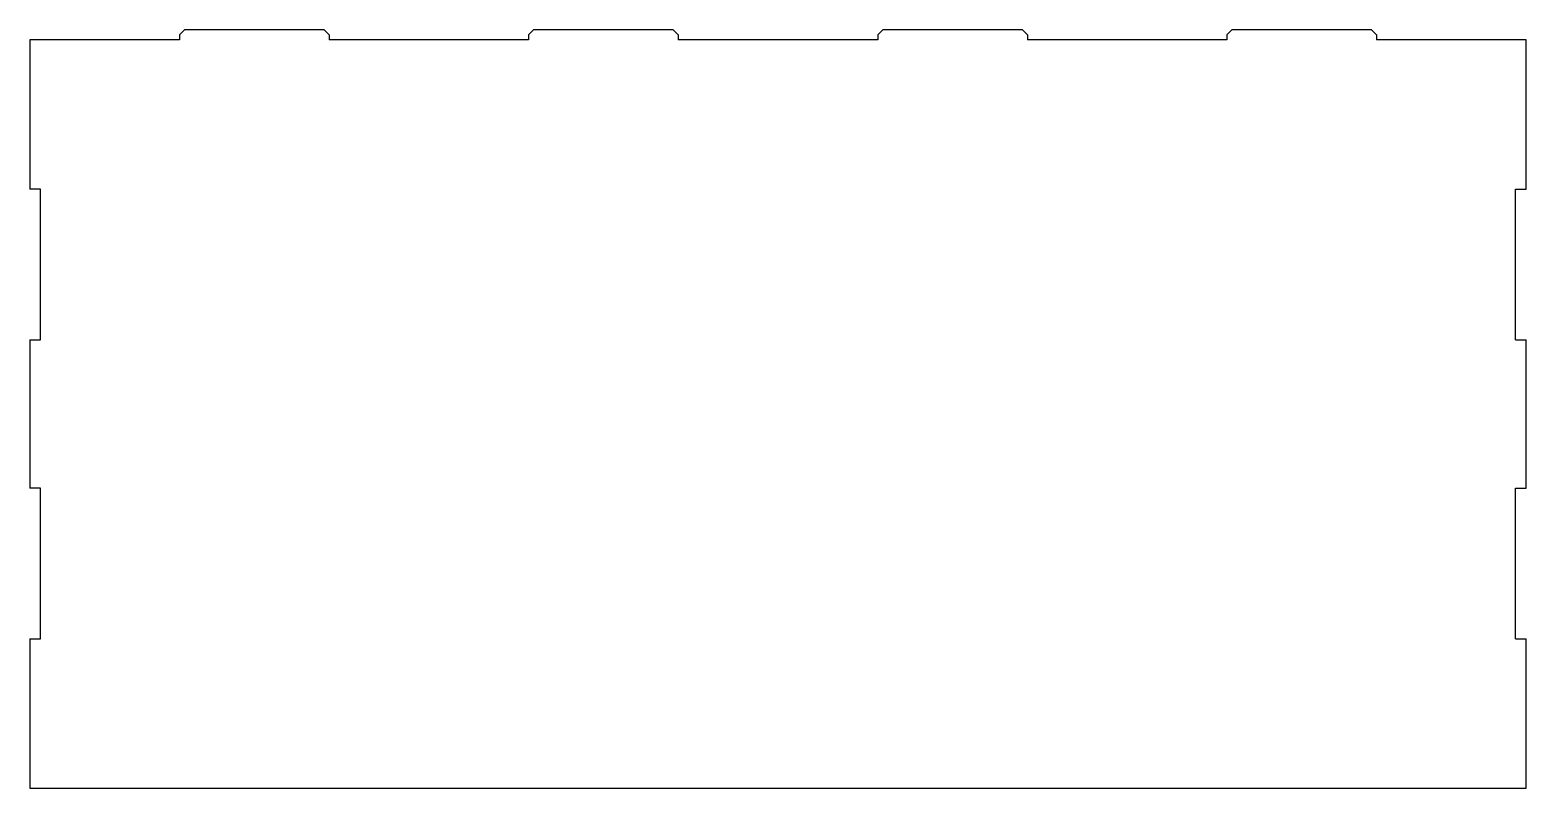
# Model space of a CAD drawing. Extents: x 214 to 514, y 275 to 427.
import ezdxf

# ---------------------------------------------------------------- set-up
doc = ezdxf.new("R2010")
doc.units = 0
doc.linetypes.add('SLD-CONTINUA', pattern=[0])
doc.layers.get('0').update_dxf_attribs({"linetype": 'CONTINUOUS'})

msp = doc.modelspace()

# ---------------------------------------------------------------- linework, layer by layer
at = {"color": 7, "linetype": 'SLD-CONTINUA'}
for p, q in [((245.01, 427.39), (244.01, 426.39)), ((244.01, 426.39), (244.01, 425.39)), ((273.01, 427.39), (245.01, 427.39)), ((274.01, 426.39), (273.01, 427.39)), ((274.01, 426.39), (274.01, 425.39)), ((315.01, 427.39), (314.01, 426.39)), ((314.01, 426.39), (314.01, 425.39)), ((343.01, 427.39), (315.01, 427.39)), ((344.01, 426.39), (343.01, 427.39)), ((344.01, 426.39), (344.01, 425.39)), ((385.01, 427.39), (384.01, 426.39)), ((384.01, 426.39), (384.01, 425.39)), ((413.01, 427.39), (385.01, 427.39)), ((414.01, 426.39), (413.01, 427.39)), ((414.01, 426.39), (414.01, 425.39)), ((455.01, 427.39), (454.01, 426.39)), ((454.01, 426.39), (454.01, 425.39)), ((483.01, 427.39), (455.01, 427.39)), ((484.01, 426.39), (483.01, 427.39)), ((484.01, 426.39), (484.01, 425.39)), ((244.01, 425.39), (214.01, 425.39)), ((214.01, 425.39), (214.01, 395.49)), ((314.01, 425.39), (274.01, 425.39)), ((384.01, 425.39), (344.01, 425.39)), ((454.01, 425.39), (414.01, 425.39)), ((514.01, 425.39), (484.01, 425.39)), ((514.01, 395.49), (514.01, 425.39)), ((216.11, 395.49), (214.01, 395.49)), ((216.11, 365.29), (216.11, 395.49)), ((511.91, 395.49), (514.01, 395.49)), ((511.91, 365.29), (511.91, 395.49)), ((214.01, 365.29), (214.01, 335.49)), ((214.01, 365.29), (216.11, 365.29)), ((511.91, 365.29), (514.01, 365.29)), ((514.01, 335.49), (514.01, 365.29)), ((216.11, 335.49), (214.01, 335.49)), ((216.11, 305.29), (216.11, 335.49)), ((511.91, 335.49), (514.01, 335.49)), ((511.91, 305.29), (511.91, 335.49)), ((214.01, 305.29), (216.11, 305.29)), ((214.01, 305.29), (214.01, 275.39)), ((511.91, 305.29), (514.01, 305.29)), ((514.01, 275.39), (514.01, 305.29)), ((214.01, 275.39), (514.01, 275.39))]:
    msp.add_line(p, q, dxfattribs=at)

doc.saveas('drawing.dxf')
